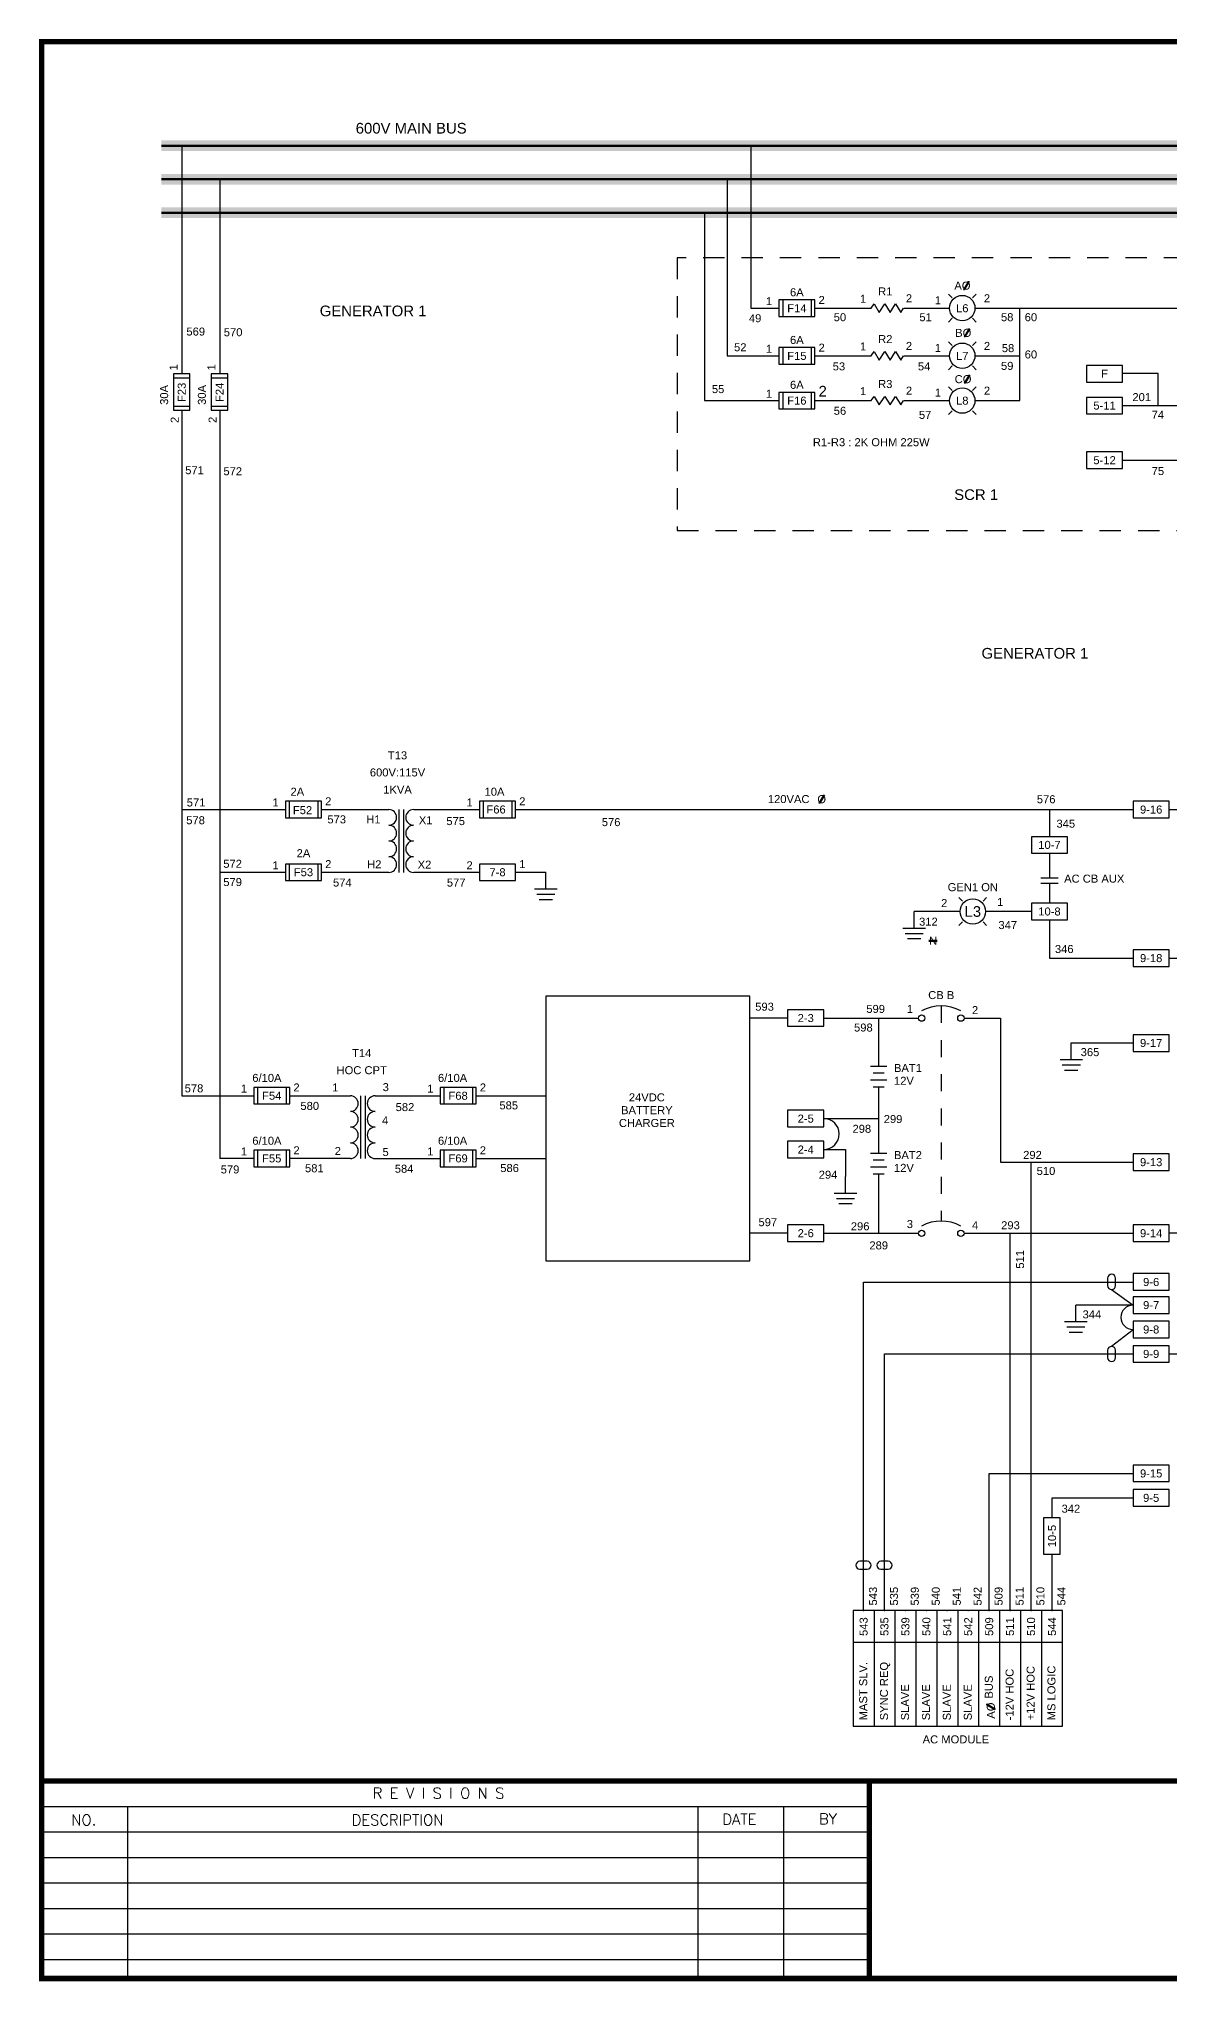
# Model space of a CAD drawing. Extents: x 1.3 to 19.5, y -3 to 8.4.
# Drawn here: x 1.3 to 7.92, y -3 to 8.37 of the extents above; entities that cross this region are included whole.
import ezdxf
from ezdxf.enums import TextEntityAlignment as Align

# ---------------------------------------------------------------- set-up
doc = ezdxf.new("R2010")
doc.units = 0
doc.header["$MEASUREMENT"] = 0
doc.linetypes.add('DASHED2', pattern=[0.375, 0.25, -0.125])
doc.layers.get('0').update_dxf_attribs({"linetype": 'CONTINUOUS'})
doc.layers.add('DRAWING', color=7, linetype='CONTINUOUS')
doc.styles.add('ROMAND', font='ROMAND.shx')
doc.styles.get("Standard").update_dxf_attribs({"font": 'ARIAL.TTF'})

# ---------------------------------------------------------------- blocks, each defined once
blk = doc.blocks.new('transformer')
for p, q in [((0, 0.087), (0.368, 0.087)), ((0, 0.059), (0.368, 0.059))]:
    blk.add_line(p, q)
for centre, start, end in [((0.046, 0.145), 180, 0), ((0.138, 0.145), 180, 0), ((0.23, 0.145), 180, 0), ((0.322, 0.145), 180, 0), ((0.046, 0), 0, 180), ((0.138, 0), 0, 180), ((0.23, 0), 0, 180), ((0.322, 0), 0, 180)]:
    blk.add_arc(centre, 0.046, start, end)
blk = doc.blocks.new('gnd')
for p, q in [((0, -0.099), (0, 0)), ((0.066, -0.099), (-0.066, -0.099)), ((0.053, -0.13), (-0.053, -0.13)), ((0.039, -0.161), (-0.039, -0.161))]:
    blk.add_line(p, q)
blk = doc.blocks.new('connection')
blk.add_circle((0.074, 0), 0.0744)
blk = doc.blocks.new('resistor')
for p, q in [((0, 0), (0.016, 0.025)), ((0.016, 0.025), (0.047, -0.025)), ((0.047, -0.025), (0.08, 0.025)), ((0.08, 0.025), (0.111, -0.025)), ((0.111, -0.025), (0.142, 0.025)), ((0.142, 0.025), (0.174, -0.025)), ((0.174, -0.025), (0.189, 0))]:
    blk.add_line(p, q)
blk = doc.blocks.new('A_phase')
h = blk.add_hatch(color=256)
h.paths.add_polyline_path([(0.1, -0.033), (0.108, -0.033), (0.145, 0.031), (0.137, 0.031)], flags=16)
h.paths.add_polyline_path([(0.01, -0.05), (0.165, -0.05), (0.165, 0.047), (0.01, 0.047)], flags=9)
for p, q in [((0.137, 0.031), (0.1, -0.033)), ((0.145, 0.031), (0.108, -0.033)), ((0.137, 0.031), (0.145, 0.031)), ((0.108, -0.033), (0.1, -0.033))]:
    blk.add_line(p, q)
blk.add_text('AO', height=0.0625).set_placement((0.029, -0.032))
blk = doc.blocks.new('B_phase')
h = blk.add_hatch(color=256)
h.paths.add_polyline_path([(0.094, -0.031), (0.101, -0.031), (0.139, 0.033), (0.131, 0.033)], flags=16)
h.paths.add_polyline_path([(0.01, -0.048), (0.158, -0.048), (0.158, 0.049), (0.01, 0.049)], flags=9)
for p, q in [((0.131, 0.033), (0.094, -0.031)), ((0.139, 0.033), (0.101, -0.031)), ((0.131, 0.033), (0.139, 0.033)), ((0.101, -0.031), (0.094, -0.031))]:
    blk.add_line(p, q)
blk.add_text('BO', height=0.0625).set_placement((0.025, -0.03))
blk = doc.blocks.new('C_phase')
h = blk.add_hatch(color=256)
h.paths.add_polyline_path([(0.099, -0.026), (0.107, -0.026), (0.144, 0.038), (0.136, 0.038)], flags=16)
h.paths.add_polyline_path([(0.013, -0.043), (0.168, -0.043), (0.168, 0.054), (0.013, 0.054)], flags=9)
for p, q in [((0.136, 0.038), (0.099, -0.026)), ((0.144, 0.038), (0.107, -0.026)), ((0.136, 0.038), (0.144, 0.038)), ((0.107, -0.026), (0.099, -0.026))]:
    blk.add_line(p, q)
blk.add_text('CO', height=0.0625).set_placement((0.025, -0.025))
blk = doc.blocks.new('npcap')
for p, q in [((0, 0.051), (0, -0.051)), ((0.031, 0.051), (0.031, -0.051))]:
    blk.add_line(p, q)
blk = doc.blocks.new('_phase_symbol')
h = blk.add_hatch(color=256)
h.paths.add_polyline_path([(0.018, -0.034), (0.026, -0.034), (0.063, 0.03), (0.055, 0.03)], flags=16)
h.paths.add_polyline_path([(-0.072, -0.05), (0.083, -0.05), (0.083, 0.047), (-0.072, 0.047)], flags=9)
for p, q in [((0.055, 0.03), (0.018, -0.034)), ((0.063, 0.03), (0.026, -0.034)), ((0.055, 0.03), (0.063, 0.03)), ((0.026, -0.034), (0.018, -0.034))]:
    blk.add_line(p, q)
blk.add_text('O', height=0.0625).set_placement((0.007, -0.033))
blk = doc.blocks.new('CircuitBreaker')
blk.add_arc((-0.172, -0.134), 0.243, 331.7071, 28.2929)
at = {"xscale": 0.25, "yscale": 0.25, "zscale": 0.25}
for p in [(-0.019, -0.019), (-0.019, -0.249)]:
    blk.add_blockref('connection', p, dxfattribs=at)

msp = doc.modelspace()

# ---------------------------------------------------------------- linework, layer by layer
at = {"color": 4}
for p, q in [((1.314, -1.829), (1.314, -2.986)), ((1.314, -1.978), (6.165, -1.978)), ((1.817, -1.978), (1.817, -2.986)), ((5.159, -1.978), (5.159, -2.986)), ((5.662, -1.978), (5.662, -2.986))]:
    msp.add_line(p, q, dxfattribs=at)
at = {"color": 3}
for p, q in [((1.314, -2.127), (6.165, -2.127)), ((1.314, -2.277), (6.165, -2.277)), ((1.314, -2.426), (6.165, -2.426)), ((1.314, -2.576), (6.165, -2.576)), ((1.314, -2.725), (6.165, -2.725)), ((1.314, -2.874), (6.165, -2.874))]:
    msp.add_line(p, q, dxfattribs=at)
at = {"color": 4, "const_width": 0.0314}
msp.add_lwpolyline([(19.464, -2.986), (19.464, 8.358), (1.314, 8.358), (1.314, -2.986)], close=True, dxfattribs=at)
for points in [[(1.314, -1.829), (19.464, -1.829)], [(6.165, -1.829), (6.165, -2.986)]]:
    msp.add_lwpolyline(points, dxfattribs=at)
at = {"layer": 'DRAWING', "lineweight": 100}
for p, q in [((2.017, 7.748), (13.498, 7.748)), ((2.017, 7.552), (13.498, 7.552)), ((2.017, 7.355), (13.498, 7.355))]:
    msp.add_line(p, q, dxfattribs=at)
at = {"layer": 'DRAWING'}
for p, q in [((2.136, 7.748), (2.136, 6.411)), ((5.47, 7.748), (5.47, 6.796)), ((2.358, 7.552), (2.358, 6.411)), ((5.331, 7.552), (5.331, 6.517)), ((5.199, 7.355), (5.199, 6.255)), ((5.635, 6.845), (5.635, 6.748)), ((5.846, 6.845), (5.635, 6.845)), ((5.657, 6.845), (5.657, 6.748)), ((5.824, 6.845), (5.824, 6.748)), ((5.846, 6.748), (5.846, 6.845)), ((6.649, 6.856), (6.628, 6.878)), ((6.769, 6.856), (6.791, 6.878)), ((5.47, 6.796), (5.635, 6.796)), ((5.635, 6.748), (5.846, 6.748)), ((5.846, 6.796), (6.176, 6.796)), ((6.366, 6.796), (6.635, 6.796)), ((6.628, 6.715), (6.649, 6.737)), ((6.791, 6.715), (6.769, 6.737)), ((6.784, 6.796), (8.797, 6.796)), ((7.047, 6.255), (7.047, 6.796)), ((6.649, 6.577), (6.628, 6.599)), ((6.769, 6.577), (6.791, 6.599)), ((5.331, 6.517), (5.635, 6.517)), ((5.846, 6.566), (5.635, 6.566)), ((5.635, 6.566), (5.635, 6.469)), ((5.657, 6.566), (5.657, 6.469)), ((5.824, 6.566), (5.824, 6.469)), ((5.846, 6.469), (5.846, 6.566)), ((5.846, 6.517), (6.176, 6.517)), ((6.366, 6.517), (6.635, 6.517)), ((6.784, 6.517), (7.047, 6.517)), ((2.184, 6.411), (2.087, 6.411)), ((2.087, 6.411), (2.087, 6.2)), ((2.087, 6.389), (2.184, 6.389)), ((2.184, 6.2), (2.184, 6.411)), ((2.309, 6.411), (2.309, 6.2)), ((2.406, 6.411), (2.309, 6.411)), ((2.309, 6.389), (2.406, 6.389)), ((2.406, 6.2), (2.406, 6.411)), ((5.635, 6.469), (5.846, 6.469)), ((6.628, 6.436), (6.649, 6.458)), ((6.791, 6.436), (6.769, 6.458)), ((7.648, 6.461), (7.437, 6.461)), ((7.437, 6.461), (7.437, 6.364)), ((7.648, 6.364), (7.648, 6.461)), ((7.858, 6.413), (7.648, 6.413)), ((7.858, 6.226), (7.858, 6.413)), ((5.846, 6.303), (5.635, 6.303)), ((5.635, 6.303), (5.635, 6.206)), ((5.657, 6.303), (5.657, 6.206)), ((5.824, 6.303), (5.824, 6.206)), ((5.846, 6.206), (5.846, 6.303)), ((6.649, 6.315), (6.628, 6.336)), ((6.769, 6.315), (6.791, 6.336)), ((7.437, 6.364), (7.648, 6.364)), ((7.648, 6.274), (7.437, 6.274)), ((7.437, 6.274), (7.437, 6.177)), ((7.648, 6.177), (7.648, 6.274)), ((2.087, 6.222), (2.184, 6.222)), ((2.087, 6.2), (2.184, 6.2)), ((2.136, 6.2), (2.136, 2.184)), ((2.309, 6.222), (2.406, 6.222)), ((2.309, 6.2), (2.406, 6.2)), ((2.358, 6.2), (2.358, 1.817)), ((5.199, 6.255), (5.635, 6.255)), ((5.635, 6.206), (5.846, 6.206)), ((5.846, 6.255), (6.176, 6.255)), ((6.366, 6.255), (6.635, 6.255)), ((6.628, 6.173), (6.649, 6.195)), ((6.791, 6.173), (6.769, 6.195)), ((6.784, 6.255), (7.047, 6.255)), ((7.437, 6.177), (7.648, 6.177)), ((7.648, 6.226), (8.008, 6.226)), ((7.648, 5.955), (7.437, 5.955)), ((7.437, 5.955), (7.437, 5.858)), ((7.648, 5.858), (7.648, 5.955)), ((7.437, 5.858), (7.648, 5.858)), ((7.648, 5.906), (8.008, 5.906)), ((2.955, 3.909), (2.743, 3.909)), ((2.743, 3.909), (2.743, 3.812)), ((2.765, 3.909), (2.765, 3.812)), ((2.933, 3.909), (2.933, 3.812)), ((2.955, 3.812), (2.955, 3.909)), ((4.092, 3.909), (3.88, 3.909)), ((3.88, 3.909), (3.88, 3.812)), ((3.902, 3.909), (3.902, 3.812)), ((4.07, 3.909), (4.07, 3.812)), ((4.092, 3.812), (4.092, 3.909)), ((7.71, 3.909), (7.71, 3.812)), ((7.922, 3.909), (7.71, 3.909)), ((7.922, 3.812), (7.922, 3.909)), ((2.136, 3.86), (2.743, 3.86)), ((2.743, 3.812), (2.955, 3.812)), ((2.955, 3.86), (3.349, 3.86)), ((3.495, 3.86), (3.88, 3.86)), ((3.88, 3.812), (4.092, 3.812)), ((4.092, 3.86), (7.71, 3.86)), ((7.22, 3.86), (7.22, 3.701)), ((7.71, 3.812), (7.922, 3.812)), ((7.922, 3.86), (11.016, 3.86)), ((7.326, 3.701), (7.115, 3.701)), ((7.115, 3.701), (7.115, 3.604)), ((7.326, 3.604), (7.326, 3.701)), ((2.955, 3.541), (2.743, 3.541)), ((2.743, 3.541), (2.743, 3.444)), ((2.765, 3.541), (2.765, 3.444)), ((2.933, 3.541), (2.933, 3.444)), ((2.955, 3.444), (2.955, 3.541)), ((3.88, 3.541), (3.88, 3.444)), ((4.092, 3.541), (3.88, 3.541)), ((4.092, 3.444), (4.092, 3.541)), ((7.115, 3.604), (7.326, 3.604)), ((7.22, 3.604), (7.22, 3.458)), ((2.358, 3.493), (2.743, 3.493)), ((2.743, 3.444), (2.955, 3.444)), ((2.955, 3.493), (3.349, 3.493)), ((3.495, 3.493), (3.88, 3.493)), ((3.88, 3.444), (4.092, 3.444)), ((4.092, 3.493), (4.269, 3.493)), ((7.22, 3.427), (7.22, 3.311)), ((6.711, 3.323), (6.69, 3.344)), ((6.831, 3.323), (6.852, 3.344)), ((7.326, 3.311), (7.115, 3.311)), ((7.115, 3.311), (7.115, 3.214)), ((7.326, 3.214), (7.326, 3.311)), ((6.697, 3.263), (6.427, 3.263)), ((6.69, 3.181), (6.711, 3.203)), ((6.852, 3.181), (6.831, 3.203)), ((7.115, 3.263), (6.845, 3.263)), ((7.115, 3.214), (7.326, 3.214)), ((7.22, 3.214), (7.22, 2.99)), ((7.22, 2.99), (7.71, 2.99)), ((7.922, 3.038), (7.71, 3.038)), ((7.71, 3.038), (7.71, 2.941)), ((7.922, 2.941), (7.922, 3.038)), ((7.922, 2.99), (8.299, 2.99)), ((7.71, 2.941), (7.922, 2.941)), ((4.269, 2.768), (4.269, 1.218)), ((5.464, 2.768), (4.269, 2.768)), ((5.464, 1.218), (5.464, 2.768)), ((5.686, 2.639), (5.464, 2.639)), ((5.686, 2.688), (5.686, 2.591)), ((5.898, 2.688), (5.686, 2.688)), ((5.898, 2.591), (5.898, 2.688)), ((5.898, 2.639), (6.452, 2.639)), ((6.219, 2.639), (6.219, 2.358)), ((6.719, 2.639), (6.934, 2.639)), ((6.934, 2.639), (6.934, 1.795)), ((5.686, 2.591), (5.898, 2.591)), ((7.922, 2.541), (7.71, 2.541)), ((7.71, 2.541), (7.71, 2.444)), ((7.922, 2.444), (7.922, 2.541)), ((7.348, 2.493), (7.71, 2.493)), ((7.71, 2.444), (7.922, 2.444)), ((6.171, 2.358), (6.267, 2.358)), ((6.171, 2.278), (6.267, 2.278)), ((6.187, 2.318), (6.252, 2.318)), ((2.136, 2.184), (2.558, 2.184)), ((2.558, 2.233), (2.558, 2.136)), ((2.769, 2.233), (2.558, 2.233)), ((2.58, 2.233), (2.58, 2.136)), ((2.747, 2.233), (2.747, 2.136)), ((2.769, 2.136), (2.769, 2.233)), ((2.769, 2.184), (3.124, 2.184)), ((3.269, 2.184), (3.649, 2.184)), ((3.861, 2.233), (3.649, 2.233)), ((3.649, 2.233), (3.649, 2.136)), ((3.671, 2.233), (3.671, 2.136)), ((3.839, 2.233), (3.839, 2.136)), ((3.861, 2.136), (3.861, 2.233)), ((3.861, 2.184), (4.269, 2.184)), ((6.187, 2.237), (6.252, 2.237)), ((6.219, 2.237), (6.219, 1.848)), ((2.558, 2.136), (2.769, 2.136)), ((3.649, 2.136), (3.861, 2.136)), ((5.898, 2.099), (5.686, 2.099)), ((5.686, 2.099), (5.686, 2.002)), ((5.898, 2.002), (5.898, 2.099)), ((5.898, 2.05), (6.219, 2.05)), ((5.686, 2.002), (5.898, 2.002)), ((2.769, 1.865), (2.558, 1.865)), ((2.558, 1.865), (2.558, 1.768)), ((2.58, 1.865), (2.58, 1.768)), ((2.747, 1.865), (2.747, 1.768)), ((2.769, 1.768), (2.769, 1.865)), ((3.649, 1.865), (3.649, 1.768)), ((3.861, 1.865), (3.649, 1.865)), ((3.671, 1.865), (3.671, 1.768)), ((3.839, 1.865), (3.839, 1.768)), ((3.861, 1.768), (3.861, 1.865)), ((5.686, 1.918), (5.686, 1.821)), ((5.898, 1.918), (5.686, 1.918)), ((5.686, 1.821), (5.898, 1.821)), ((5.898, 1.821), (5.898, 1.918)), ((5.898, 1.869), (6.025, 1.869)), ((6.025, 1.869), (6.025, 1.711)), ((6.171, 1.848), (6.267, 1.848)), ((7.922, 1.843), (7.71, 1.843)), ((7.71, 1.843), (7.71, 1.746)), ((7.922, 1.746), (7.922, 1.843)), ((2.558, 1.817), (2.358, 1.817)), ((2.558, 1.768), (2.769, 1.768)), ((3.124, 1.817), (2.769, 1.817)), ((3.269, 1.817), (3.649, 1.817)), ((3.649, 1.768), (3.861, 1.768)), ((3.861, 1.817), (4.269, 1.817)), ((6.171, 1.768), (6.267, 1.768)), ((6.187, 1.808), (6.252, 1.808)), ((6.187, 1.727), (6.252, 1.727)), ((6.219, 1.727), (6.219, 1.379)), ((6.934, 1.795), (7.71, 1.795)), ((7.112, -0.83), (7.112, 1.795)), ((7.71, 1.746), (7.922, 1.746)), ((5.686, 1.379), (5.464, 1.379)), ((5.686, 1.427), (5.686, 1.331)), ((5.898, 1.427), (5.686, 1.427)), ((5.898, 1.331), (5.898, 1.427)), ((5.898, 1.379), (6.452, 1.379)), ((6.719, 1.379), (7.71, 1.379)), ((6.989, -0.83), (6.989, 1.379)), ((7.71, 1.427), (7.71, 1.331)), ((7.922, 1.427), (7.71, 1.427)), ((7.922, 1.331), (7.922, 1.427)), ((11.001, 1.379), (7.922, 1.379)), ((5.686, 1.331), (5.898, 1.331)), ((7.71, 1.331), (7.922, 1.331)), ((4.269, 1.218), (5.464, 1.218)), ((7.922, 1.142), (7.71, 1.142)), ((7.71, 1.142), (7.71, 1.045)), ((7.922, 1.045), (7.922, 1.142)), ((6.131, -0.83), (6.131, 1.093)), ((6.131, 1.093), (7.71, 1.093)), ((7.561, 1.115), (7.561, 1.072)), ((7.584, 1.049), (7.71, 0.958)), ((7.607, 1.072), (7.607, 1.115)), ((7.71, 1.045), (7.922, 1.045)), ((7.71, 0.958), (7.375, 0.958)), ((7.922, 1.006), (7.71, 1.006)), ((7.71, 1.006), (7.71, 0.909)), ((7.922, 0.909), (7.922, 1.006)), ((7.584, 0.717), (7.71, 0.815)), ((7.71, 0.909), (7.922, 0.909)), ((7.922, 0.863), (7.71, 0.863)), ((7.71, 0.863), (7.71, 0.766)), ((7.922, 0.766), (7.922, 0.863)), ((7.561, 0.693), (7.561, 0.65)), ((7.607, 0.65), (7.607, 0.693)), ((7.71, 0.766), (7.922, 0.766)), ((7.922, 0.72), (7.71, 0.72)), ((7.71, 0.72), (7.71, 0.623)), ((7.922, 0.623), (7.922, 0.72)), ((6.253, -0.83), (6.253, 0.672)), ((6.253, 0.672), (7.71, 0.672)), ((7.71, 0.623), (7.922, 0.623)), ((7.922, 0.672), (11.001, 0.672)), ((7.922, 0.02), (7.71, 0.02)), ((7.71, 0.02), (7.71, -0.076)), ((7.922, -0.076), (7.922, 0.02)), ((6.867, -0.83), (6.867, -0.028)), ((6.867, -0.028), (7.71, -0.028)), ((7.71, -0.076), (7.922, -0.076)), ((7.235, -0.171), (7.71, -0.171)), ((7.235, -0.289), (7.235, -0.171)), ((7.922, -0.122), (7.71, -0.122)), ((7.71, -0.122), (7.71, -0.219)), ((7.71, -0.219), (7.922, -0.219)), ((7.922, -0.219), (7.922, -0.122)), ((7.186, -0.289), (7.186, -0.5)), ((7.283, -0.289), (7.186, -0.289)), ((7.283, -0.5), (7.283, -0.289)), ((6.152, -0.542), (6.109, -0.542)), ((6.275, -0.542), (6.232, -0.542)), ((7.186, -0.5), (7.283, -0.5)), ((7.235, -0.83), (7.235, -0.5)), ((6.109, -0.589), (6.152, -0.589)), ((6.232, -0.589), (6.275, -0.589)), ((6.069, -0.83), (6.069, -1.509)), ((7.296, -0.83), (6.069, -0.83)), ((6.192, -0.83), (6.192, -1.509)), ((6.315, -0.83), (6.315, -1.509)), ((6.437, -0.83), (6.437, -1.509)), ((6.56, -0.83), (6.56, -1.509)), ((6.683, -0.83), (6.683, -1.509)), ((6.805, -0.83), (6.805, -1.509)), ((6.928, -0.83), (6.928, -1.509)), ((7.051, -0.83), (7.051, -1.509)), ((7.173, -0.83), (7.173, -1.509)), ((7.296, -1.509), (7.296, -0.83)), ((7.296, -1.019), (6.069, -1.019)), ((6.069, -1.509), (7.296, -1.509))]:
    msp.add_line(p, q, dxfattribs=at)
at = {"layer": 'DRAWING', "linetype": 'DASHED2', "ltscale": 0.5}
for p, q in [((5.039, 7.092), (5.039, 5.494)), ((10.941, 7.092), (5.039, 7.092)), ((5.039, 5.494), (10.941, 5.494))]:
    msp.add_line(p, q, dxfattribs=at)
at = {"layer": 'DRAWING', "lineweight": 50}
msp.add_line((6.513, 3.092), (6.562, 3.092), dxfattribs=at)
at = {"layer": 'DRAWING', "linetype": 'DASHED2', "ltscale": 0.25}
msp.add_line((6.586, 2.71), (6.586, 1.45), dxfattribs=at)
at = {"layer": 'DRAWING'}
for centre, radius, start, end in [((5.898, 1.96), 0.0905, 270, 90), ((7.584, 1.115), 0.0232, 0, 180), ((7.584, 1.072), 0.0232, 180, 0), ((7.71, 0.886), 0.0714, 90, 270), ((7.584, 0.693), 0.0232, 0, 180), ((7.584, 0.65), 0.0232, 180, 0), ((6.109, -0.566), 0.0232, 90, 270), ((6.152, -0.566), 0.0232, 270, 90), ((6.232, -0.566), 0.0232, 90, 270), ((6.275, -0.566), 0.0232, 270, 90)]:
    msp.add_arc(centre, radius, start, end, dxfattribs=at)
for p in [(6.131, -0.83), (6.192, -0.83), (6.253, -0.83), (6.315, -0.83), (6.376, -0.83), (6.437, -0.83), (6.499, -0.83), (6.56, -0.83), (6.621, -0.83), (6.683, -0.83), (6.744, -0.83), (6.805, -0.83), (6.867, -0.83), (6.928, -0.83), (6.989, -0.83), (7.051, -0.83), (7.112, -0.83), (7.173, -0.83), (7.235, -0.83)]:
    msp.add_point(p, dxfattribs=at)
for points in [[(2.017, 7.78), (2.017, 7.717), (13.498, 7.78), (13.498, 7.717)], [(2.017, 7.583), (2.017, 7.52), (13.498, 7.583), (13.498, 7.52)], [(2.017, 7.386), (2.017, 7.324), (13.498, 7.386), (13.498, 7.324)]]:
    msp.add_trace(points, dxfattribs=at)

# ---------------------------------------------------------------- block references
at = {"layer": 'DRAWING', "xscale": 0.75, "yscale": 0.75, "zscale": 0.75}
for name, p in [('A_phase', (6.641, 6.929)), ('B_phase', (6.649, 6.651)), ('C_phase', (6.646, 6.376)), ('_phase_symbol', (5.855, 3.922))]:
    msp.add_blockref(name, p, dxfattribs=at)
at = {"layer": 'DRAWING'}
for name, p, rotation in [('connection', (6.709, 6.871), 270), ('connection', (6.709, 6.592), 270), ('connection', (6.709, 6.329), 270), ('transformer', (3.349, 3.86), 270), ('npcap', (7.22, 3.458), 270), ('connection', (6.771, 3.337), 270), ('CircuitBreaker', (6.452, 2.639), 90), ('transformer', (3.124, 2.184), 270), ('CircuitBreaker', (6.452, 1.379), 90)]:
    msp.add_blockref(name, p, dxfattribs=dict(at, rotation=rotation))
for name, p in [('resistor', (6.176, 6.796)), ('resistor', (6.176, 6.517)), ('resistor', (6.176, 6.255)), ('gnd', (4.269, 3.493)), ('gnd', (6.427, 3.263)), ('gnd', (7.348, 2.493)), ('gnd', (6.025, 1.711)), ('gnd', (7.375, 0.958))]:
    msp.add_blockref(name, p, dxfattribs=at)
at = {"layer": 'DRAWING', "xscale": 0.75, "yscale": 0.75, "zscale": 0.75, "rotation": 90}
msp.add_blockref('A_phase', (6.876, -1.486), dxfattribs=at)

# ---------------------------------------------------------------- texts
at = {"style": 'ROMAND'}
for s, height, p in [('R E V I S I O N S', 0.06289, (3.255, -1.932)), ('NO.', 0.0629, (1.489, -2.089)), ('DESCRIPTION', 0.06289, (3.132, -2.089)), ('DATE', 0.0629, (5.304, -2.085)), ('BY', 0.0629, (5.87, -2.083))]:
    msp.add_text(s, height=height, dxfattribs=at).set_placement(p)
at = {"layer": 'DRAWING'}
for s, height, p in [('600V MAIN BUS', 0.0625, (3.155, 7.819)), ('1', 0.0469, (5.559, 6.814)), ('2', 0.0469, (5.867, 6.821)), ('1', 0.0469, (6.11, 6.828)), ('R1', 0.0469, (6.216, 6.871)), ('2', 0.0469, (6.379, 6.831)), ('1', 0.0469, (6.548, 6.819)), ('2', 0.0469, (6.836, 6.831)), ('GENERATOR 1', 0.0625, (2.944, 6.749)), ('49', 0.0469, (5.459, 6.714)), ('50', 0.0469, (5.956, 6.72)), ('51', 0.0469, (6.458, 6.72)), ('58', 0.0469, (6.936, 6.72)), ('60', 0.0469, (7.075, 6.72)), ('569', 0.0469, (2.163, 6.636)), ('570', 0.0469, (2.382, 6.632)), ('R2', 0.0469, (6.216, 6.592)), ('2', 0.0469, (6.379, 6.552)), ('2', 0.0469, (6.836, 6.552)), ('52', 0.0469, (5.372, 6.544)), ('1', 0.0469, (5.559, 6.535)), ('2', 0.0469, (5.867, 6.542)), ('1', 0.0469, (6.11, 6.549)), ('1', 0.0469, (6.548, 6.54)), ('58', 0.0469, (6.941, 6.539)), ('60', 0.0469, (7.075, 6.502)), ('53', 0.0469, (5.95, 6.432)), ('R3', 0.0469, (6.216, 6.329)), ('54', 0.0469, (6.449, 6.432)), ('59', 0.0469, (6.936, 6.435)), ('55', 0.0469, (5.242, 6.299)), ('1', 0.0469, (5.559, 6.272)), ('2', 0.0625, (5.867, 6.279)), ('1', 0.0469, (6.11, 6.287)), ('2', 0.0469, (6.379, 6.29)), ('1', 0.0469, (6.548, 6.278)), ('2', 0.0469, (6.836, 6.29)), ('201', 0.0469, (7.706, 6.252)), ('56', 0.0469, (5.956, 6.172)), ('57', 0.0469, (6.455, 6.148)), ('74', 0.0469, (7.819, 6.149)), ('571', 0.0469, (2.156, 5.824)), ('572', 0.0469, (2.38, 5.818)), ('75', 0.0469, (7.819, 5.819)), ('SCR 1', 0.0625, (6.662, 5.673)), ('GENERATOR 1', 0.0625, (6.822, 4.744)), ('2A', 0.0469, (2.773, 3.941)), ('10A', 0.0469, (3.91, 3.941)), ('571', 0.0469, (2.165, 3.878)), ('1', 0.0469, (2.667, 3.878)), ('F52', 0.0469, (2.787, 3.833)), ('2', 0.0469, (2.976, 3.885)), ('1', 0.0469, (3.804, 3.878)), ('F66', 0.0469, (3.921, 3.837)), ('2', 0.0469, (4.113, 3.885)), ('120VAC', 0.0469, (5.57, 3.898)), ('576', 0.0469, (7.146, 3.897)), ('578', 0.0469, (2.162, 3.774)), ('573', 0.0469, (2.989, 3.779)), ('H1', 0.0469, (3.217, 3.779)), ('X1', 0.0469, (3.525, 3.774)), ('575', 0.0469, (3.686, 3.769)), ('576', 0.0469, (4.597, 3.763)), ('345', 0.0469, (7.261, 3.754)), ('572', 0.0469, (2.379, 3.519)), ('1', 0.0469, (2.667, 3.51)), ('2', 0.0469, (2.976, 3.517)), ('H2', 0.0469, (3.222, 3.516)), ('X2', 0.0469, (3.518, 3.514)), ('2', 0.0469, (3.804, 3.51)), ('1', 0.0469, (4.113, 3.517)), ('579', 0.0469, (2.379, 3.412)), ('574', 0.0469, (3.022, 3.409)), ('577', 0.0469, (3.689, 3.409)), ('AC CB AUX', 0.0469, (7.306, 3.432)), ('2', 0.0469, (6.585, 3.289)), ('1', 0.0469, (6.913, 3.295)), ('312', 0.0469, (6.456, 3.18)), ('347', 0.0469, (6.921, 3.16)), ('N', 0.0469, (6.515, 3.068)), ('346', 0.0469, (7.252, 3.02)), ('593', 0.0469, (5.496, 2.682)), ('599', 0.0469, (6.147, 2.669)), ('1', 0.0469, (6.384, 2.669)), ('2', 0.0469, (6.766, 2.662)), ('598', 0.0469, (6.075, 2.56)), ('365', 0.0469, (7.403, 2.416)), ('6/10A', 0.0469, (2.549, 2.265)), ('6/10A', 0.0469, (3.637, 2.265)), ('BAT1', 0.0469, (6.309, 2.323)), ('12V', 0.0469, (6.309, 2.248)), ('578', 0.0469, (2.153, 2.204)), ('1', 0.0469, (2.482, 2.202)), ('2', 0.0469, (2.79, 2.209)), ('1', 0.0469, (3.017, 2.209)), ('3', 0.0469, (3.313, 2.211)), ('1', 0.0469, (3.574, 2.202)), ('2', 0.0469, (3.882, 2.209)), ('580', 0.0469, (2.831, 2.101)), ('4', 0.0469, (3.309, 2.016)), ('582', 0.0469, (3.389, 2.094)), ('585', 0.0469, (3.997, 2.104)), ('299', 0.0469, (6.249, 2.024)), ('6/10A', 0.0469, (2.549, 1.897)), ('6/10A', 0.0469, (3.637, 1.897)), ('298', 0.0469, (6.066, 1.967)), ('1', 0.0469, (2.482, 1.834)), ('2', 0.0469, (2.79, 1.841)), ('2', 0.0469, (3.032, 1.837)), ('5', 0.0469, (3.312, 1.831)), ('1', 0.0469, (3.574, 1.834)), ('2', 0.0469, (3.882, 1.841)), ('BAT2', 0.0469, (6.309, 1.813)), ('292', 0.0469, (7.066, 1.814)), ('579', 0.0469, (2.364, 1.729)), ('581', 0.0469, (2.858, 1.736)), ('584', 0.0469, (3.384, 1.733)), ('586', 0.0469, (4.002, 1.737)), ('294', 0.0469, (5.868, 1.698)), ('12V', 0.0469, (6.309, 1.738)), ('510', 0.0469, (7.145, 1.72)), ('597', 0.0469, (5.515, 1.42)), ('296', 0.0469, (6.056, 1.396)), ('3', 0.0469, (6.384, 1.409)), ('4', 0.0469, (6.766, 1.402)), ('293', 0.0469, (6.937, 1.402)), ('289', 0.0469, (6.165, 1.284)), ('344', 0.0469, (7.414, 0.88)), ('342', 0.0469, (7.291, -0.258)), ('AC MODULE', 0.0469, (6.477, -1.609))]:
    msp.add_text(s, height=height, dxfattribs=at).set_placement(p)
for s, height, p in [('6A', 0.0469, (5.74, 6.866)), ('6A', 0.0469, (5.74, 6.587)), ('6A', 0.0469, (5.74, 6.324)), ('R1-R3 : 2K OHM 225W', 0.04688, (6.176, 5.988)), ('600V:115V', 0.0469, (3.4, 4.054)), ('T13', 0.0469, (3.4, 4.154)), ('1KVA', 0.0469, (3.4, 3.953)), ('2A', 0.0469, (2.849, 3.581)), ('GEN1 ON', 0.0469, (6.771, 3.382)), ('CB B', 0.0469, (6.586, 2.75)), ('T14', 0.0469, (3.19, 2.41)), ('HOC CPT', 0.0469, (3.19, 2.31)), ('24VDC', 0.0469, (4.861, 2.151)), ('CHARGER', 0.0469, (4.861, 2.001)), ('BATTERY', 0.0469, (4.861, 2.076))]:
    msp.add_text(s, height=height, dxfattribs=at).set_placement(p, align=Align.CENTER)
for s, height, p in [('F14', 0.0469, (5.74, 6.796)), ('L6', 0.0469, (6.709, 6.796)), ('F15', 0.0469, (5.74, 6.517)), ('L7', 0.0469, (6.709, 6.517)), ('F', 0.0469, (7.543, 6.413)), ('F16', 0.0469, (5.74, 6.255)), ('L8', 0.0469, (6.709, 6.255)), ('5-11', 0.0469, (7.543, 6.226)), ('5-12', 0.0469, (7.543, 5.906)), ('9-16', 0.0469, (7.816, 3.86)), ('10-7', 0.0469, (7.22, 3.653)), ('F53', 0.0469, (2.849, 3.493)), ('7-8', 0.0469, (3.986, 3.493)), ('L3', 0.0625, (6.771, 3.263)), ('10-8', 0.0469, (7.22, 3.263)), ('9-18', 0.0469, (7.816, 2.99)), ('2-3', 0.0469, (5.792, 2.639)), ('9-17', 0.0469, (7.816, 2.493)), ('F54', 0.0469, (2.663, 2.184)), ('F68', 0.0469, (3.755, 2.184)), ('2-5', 0.0469, (5.792, 2.05)), ('F55', 0.0469, (2.663, 1.817)), ('F69', 0.0469, (3.755, 1.817)), ('2-4', 0.0469, (5.792, 1.869)), ('9-13', 0.0469, (7.816, 1.795)), ('2-6', 0.0469, (5.792, 1.379)), ('9-14', 0.0469, (7.816, 1.379)), ('9-6', 0.0469, (7.816, 1.093)), ('9-7', 0.0469, (7.816, 0.958)), ('9-8', 0.0469, (7.816, 0.815)), ('9-9', 0.0469, (7.816, 0.672)), ('9-15', 0.0469, (7.816, -0.028)), ('9-5', 0.0469, (7.816, -0.171))]:
    msp.add_text(s, height=height, dxfattribs=at).set_placement(p, align=Align.MIDDLE_CENTER)
for s, p in [('1', (2.111, 6.432)), ('1', (2.333, 6.432)), ('30A', (2.056, 6.23)), ('F23', (2.159, 6.247)), ('30A', (2.277, 6.23)), ('F24', (2.381, 6.247)), ('2', (2.118, 6.124)), ('2', (2.34, 6.124)), ('511', (7.071, 1.171)), ('SYNC REQ', (6.274, -1.474)), ('MAST SLV.', (6.152, -1.474)), ('       BUS', (6.888, -1.474)), ('-12V HOC', (7.01, -1.474)), ('+12V HOC', (7.133, -1.474)), ('MS LOGIC', (7.255, -1.474)), ('SLAVE', (6.397, -1.474)), ('SLAVE', (6.52, -1.474)), ('SLAVE', (6.642, -1.474)), ('SLAVE', (6.765, -1.474))]:
    msp.add_text(s, height=0.0469, rotation=90, dxfattribs=at).set_placement(p)
for s, p in [('10-5', (7.235, -0.395)), ('543', (6.186, -0.747)), ('535', (6.309, -0.747)), ('539', (6.431, -0.747)), ('540', (6.554, -0.747)), ('541', (6.677, -0.747)), ('542', (6.799, -0.747)), ('509', (6.922, -0.747)), ('511', (7.045, -0.747)), ('510', (7.167, -0.747)), ('544', (7.29, -0.747)), ('543', (6.131, -0.925)), ('535', (6.253, -0.925)), ('539', (6.376, -0.925)), ('540', (6.499, -0.925)), ('541', (6.621, -0.925)), ('542', (6.744, -0.925)), ('509', (6.867, -0.925)), ('511', (6.989, -0.925)), ('510', (7.112, -0.925)), ('544', (7.235, -0.925))]:
    msp.add_text(s, height=0.0469, rotation=90, dxfattribs=at).set_placement(p, align=Align.MIDDLE_CENTER)

doc.saveas('drawing.dxf')
